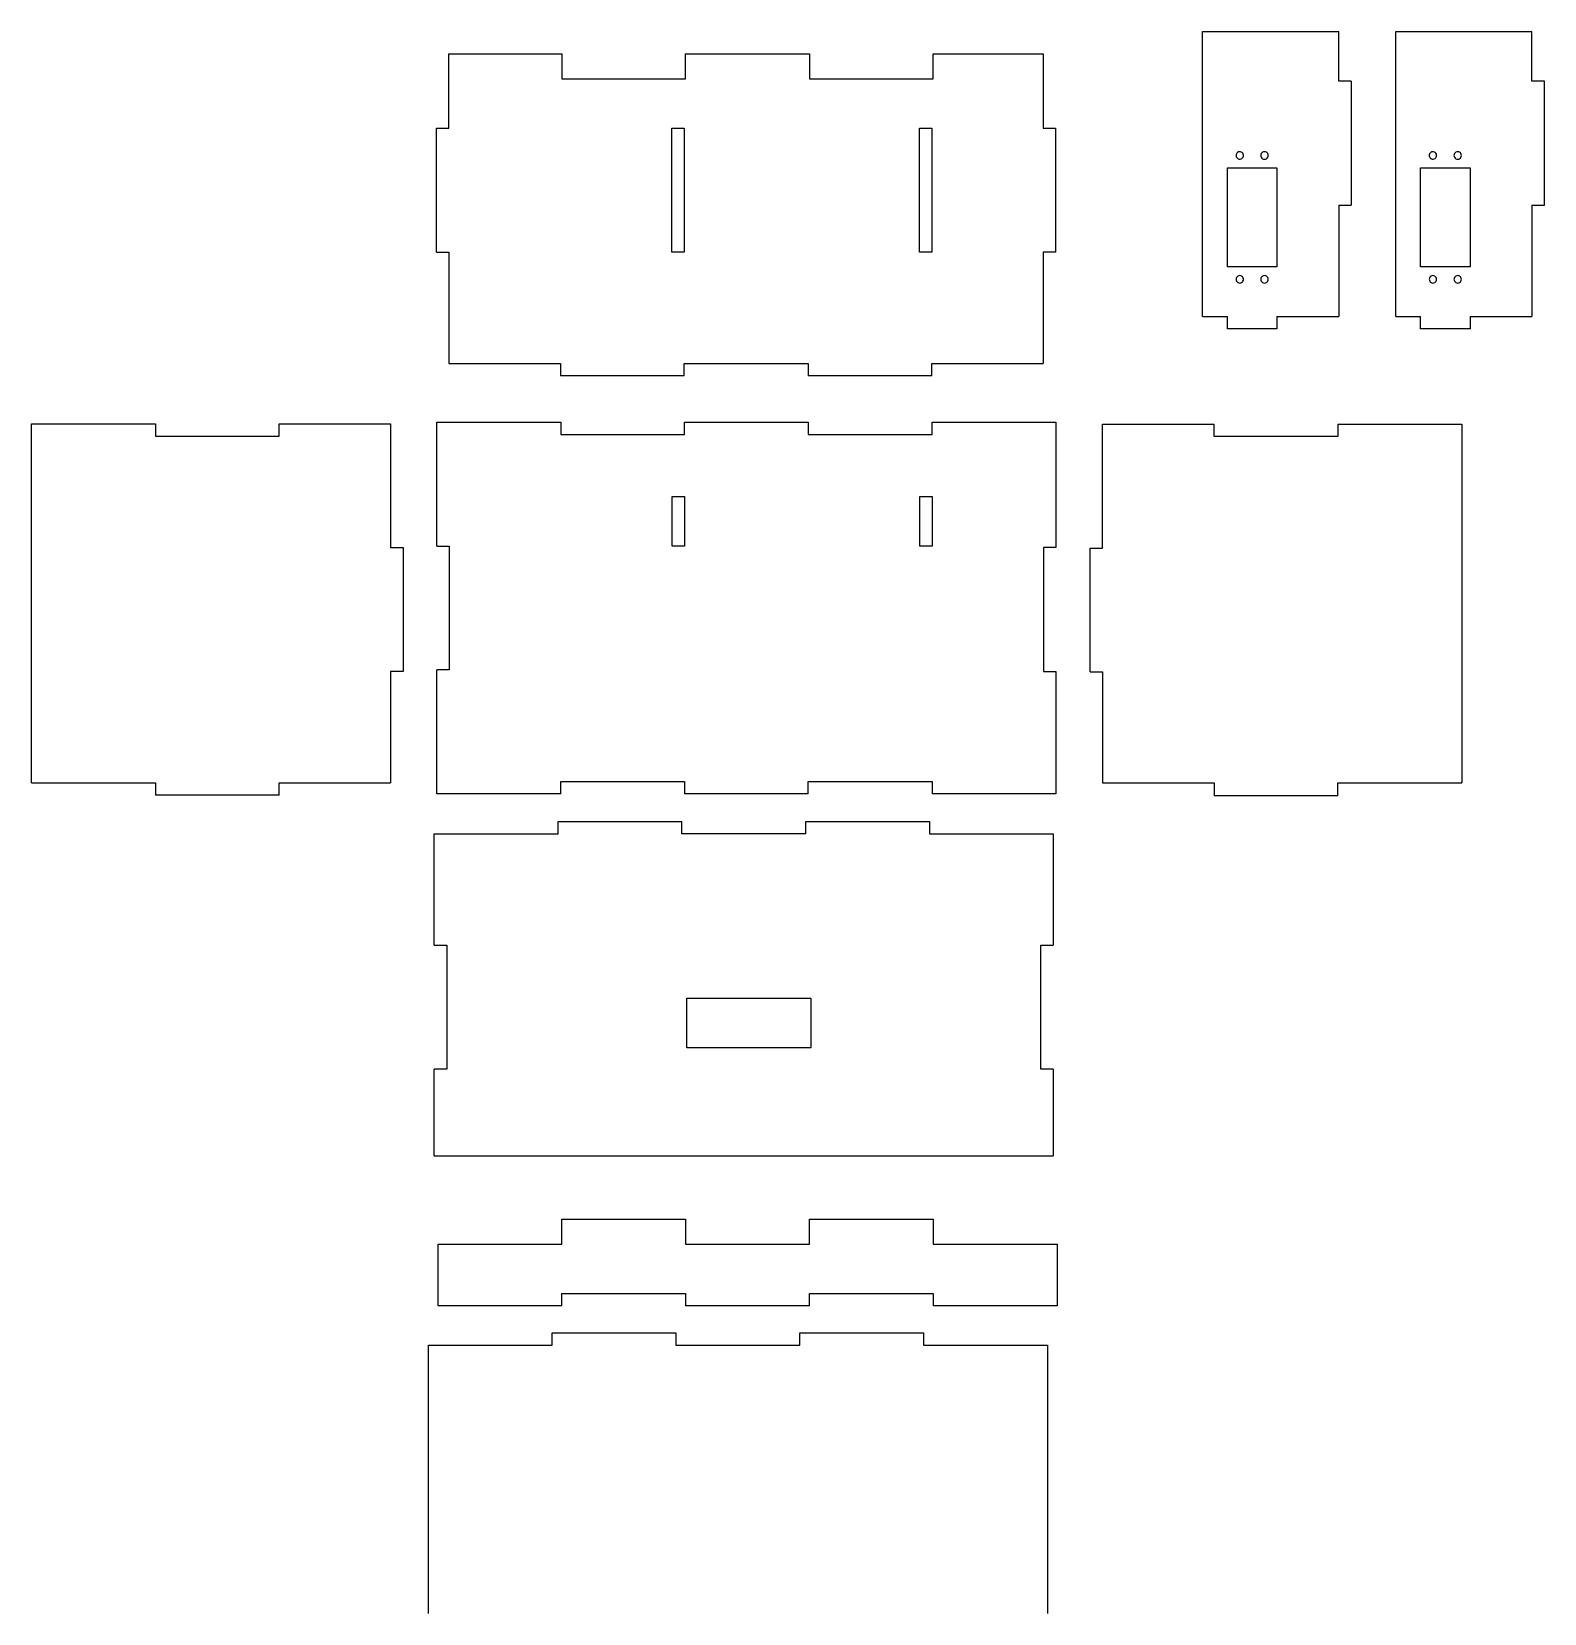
# Model space of a CAD drawing. Extents: x -44.9 to 16.2, y -43.9 to 19.9.
import ezdxf

# ---------------------------------------------------------------- set-up
doc = ezdxf.new("R2010")
doc.units = 0
doc.layers.get('0').update_dxf_attribs({"linetype": 'CONTINUOUS'})

msp = doc.modelspace()

# ---------------------------------------------------------------- linework, layer by layer
for p, q in [((2.406, 8.439), (2.406, 19.939)), ((2.406, 19.939), (7.906, 19.939)), ((7.906, 17.939), (7.906, 19.939)), ((10.209, 8.439), (10.209, 19.939)), ((10.209, 19.939), (15.709, 19.939)), ((15.709, 17.939), (15.709, 19.939)), ((-28.03, 16.038), (-28.03, 19.038)), ((-28.03, 19.038), (-23.473, 19.038)), ((-23.473, 19.038), (-23.473, 18.038)), ((-18.473, 19.038), (-13.473, 19.038)), ((-18.473, 18.038), (-18.473, 19.038)), ((-13.473, 19.038), (-13.473, 18.038)), ((-8.473, 19.038), (-4.03, 19.038)), ((-8.473, 18.038), (-8.473, 19.038)), ((-4.03, 19.038), (-4.03, 16.038)), ((-23.473, 18.038), (-18.473, 18.038)), ((-13.473, 18.038), (-8.473, 18.038)), ((8.406, 17.939), (7.906, 17.939)), ((8.406, 17.939), (8.406, 12.939)), ((16.209, 17.939), (15.709, 17.939)), ((16.209, 12.939), (16.209, 17.939)), ((-28.53, 11.038), (-28.53, 16.038)), ((-28.53, 16.038), (-28.03, 16.038)), ((-19.03, 16.038), (-18.53, 16.038)), ((-19.03, 11.038), (-19.03, 16.038)), ((-18.53, 16.038), (-18.53, 11.038)), ((-9.03, 16.038), (-8.53, 16.038)), ((-9.03, 11.038), (-9.03, 16.038)), ((-8.53, 16.038), (-8.53, 11.038)), ((-4.03, 16.038), (-3.53, 16.038)), ((-3.53, 16.038), (-3.53, 11.038)), ((3.758, 14.965), (3.757, 14.925)), ((3.757, 14.925), (3.765, 14.887)), ((3.77, 15.002), (3.758, 14.965)), ((3.765, 14.887), (3.784, 14.853)), ((3.791, 15.035), (3.77, 15.002)), ((3.784, 14.853), (3.81, 14.824)), ((3.819, 15.062), (3.791, 15.035)), ((3.81, 14.824), (3.843, 14.803)), ((3.854, 15.08), (3.819, 15.062)), ((3.843, 14.803), (3.881, 14.791)), ((3.892, 15.089), (3.854, 15.08)), ((3.881, 14.791), (3.92, 14.79)), ((3.931, 15.087), (3.892, 15.089)), ((3.92, 14.79), (3.958, 14.798)), ((3.969, 15.075), (3.931, 15.087)), ((3.958, 14.798), (3.993, 14.817)), ((4.002, 15.055), (3.969, 15.075)), ((3.993, 14.817), (4.021, 14.843)), ((4.029, 15.026), (4.002, 15.055)), ((4.021, 14.843), (4.042, 14.876)), ((4.047, 14.991), (4.029, 15.026)), ((4.042, 14.876), (4.054, 14.914)), ((4.055, 14.953), (4.047, 14.991)), ((4.054, 14.914), (4.055, 14.953)), ((4.761, 14.978), (4.756, 14.939)), ((4.756, 14.939), (4.761, 14.9)), ((4.776, 15.014), (4.761, 14.978)), ((4.761, 14.9), (4.776, 14.864)), ((4.8, 15.045), (4.776, 15.014)), ((4.776, 14.864), (4.8, 14.833)), ((4.831, 15.069), (4.8, 15.045)), ((4.8, 14.833), (4.831, 14.809)), ((4.867, 15.084), (4.831, 15.069)), ((4.831, 14.809), (4.867, 14.794)), ((4.906, 15.089), (4.867, 15.084)), ((4.867, 14.794), (4.906, 14.789)), ((4.945, 15.084), (4.906, 15.089)), ((4.906, 14.789), (4.945, 14.794)), ((4.981, 15.069), (4.945, 15.084)), ((4.945, 14.794), (4.981, 14.809)), ((5.012, 15.045), (4.981, 15.069)), ((4.981, 14.809), (5.012, 14.833)), ((5.036, 15.014), (5.012, 15.045)), ((5.012, 14.833), (5.036, 14.864)), ((5.051, 14.978), (5.036, 15.014)), ((5.036, 14.864), (5.051, 14.9)), ((5.056, 14.939), (5.051, 14.978)), ((5.051, 14.9), (5.056, 14.939)), ((11.561, 14.965), (11.56, 14.925)), ((11.56, 14.925), (11.568, 14.887)), ((11.573, 15.002), (11.561, 14.965)), ((11.568, 14.887), (11.587, 14.853)), ((11.594, 15.035), (11.573, 15.002)), ((11.587, 14.853), (11.613, 14.824)), ((11.622, 15.062), (11.594, 15.035)), ((11.613, 14.824), (11.646, 14.803)), ((11.657, 15.08), (11.622, 15.062)), ((11.646, 14.803), (11.684, 14.791)), ((11.695, 15.089), (11.657, 15.08)), ((11.684, 14.791), (11.723, 14.79)), ((11.734, 15.087), (11.695, 15.089)), ((11.723, 14.79), (11.761, 14.798)), ((11.772, 15.075), (11.734, 15.087)), ((11.761, 14.798), (11.796, 14.817)), ((11.805, 15.055), (11.772, 15.075)), ((11.796, 14.817), (11.824, 14.843)), ((11.832, 15.026), (11.805, 15.055)), ((11.824, 14.843), (11.845, 14.876)), ((11.85, 14.991), (11.832, 15.026)), ((11.845, 14.876), (11.857, 14.914)), ((11.858, 14.953), (11.85, 14.991)), ((11.857, 14.914), (11.858, 14.953)), ((12.564, 14.978), (12.559, 14.939)), ((12.559, 14.939), (12.564, 14.9)), ((12.579, 15.014), (12.564, 14.978)), ((12.564, 14.9), (12.579, 14.864)), ((12.603, 15.045), (12.579, 15.014)), ((12.579, 14.864), (12.603, 14.833)), ((12.634, 15.069), (12.603, 15.045)), ((12.603, 14.833), (12.634, 14.809)), ((12.67, 15.084), (12.634, 15.069)), ((12.634, 14.809), (12.67, 14.794)), ((12.709, 15.089), (12.67, 15.084)), ((12.67, 14.794), (12.709, 14.789)), ((12.748, 15.084), (12.709, 15.089)), ((12.709, 14.789), (12.748, 14.794)), ((12.784, 15.069), (12.748, 15.084)), ((12.748, 14.794), (12.784, 14.809)), ((12.815, 15.045), (12.784, 15.069)), ((12.784, 14.809), (12.815, 14.833)), ((12.839, 15.014), (12.815, 15.045)), ((12.815, 14.833), (12.839, 14.864)), ((12.854, 14.978), (12.839, 15.014)), ((12.839, 14.864), (12.854, 14.9)), ((12.859, 14.939), (12.854, 14.978)), ((12.854, 14.9), (12.859, 14.939)), ((3.406, 14.439), (5.406, 14.439)), ((3.406, 10.439), (3.406, 14.439)), ((5.406, 14.439), (5.406, 10.439)), ((11.209, 10.439), (11.209, 14.439)), ((11.209, 14.439), (13.209, 14.439)), ((13.209, 14.439), (13.209, 10.439)), ((7.906, 12.939), (8.406, 12.939)), ((7.906, 12.939), (7.906, 8.439)), ((15.709, 12.939), (16.209, 12.939)), ((15.709, 12.939), (15.709, 8.439)), ((-28.53, 11.038), (-28.03, 11.038)), ((-28.03, 11.038), (-28.03, 6.538)), ((-18.53, 11.038), (-19.03, 11.038)), ((-8.53, 11.038), (-9.03, 11.038)), ((-3.53, 11.038), (-4.03, 11.038)), ((-4.03, 11.038), (-4.03, 6.538)), ((5.406, 10.439), (3.406, 10.439)), ((13.209, 10.439), (11.209, 10.439)), ((3.761, 9.978), (3.756, 9.939)), ((3.756, 9.939), (3.761, 9.9)), ((3.776, 10.014), (3.761, 9.978)), ((3.761, 9.9), (3.776, 9.864)), ((3.8, 10.045), (3.776, 10.014)), ((3.776, 9.864), (3.8, 9.833)), ((3.831, 10.069), (3.8, 10.045)), ((3.8, 9.833), (3.831, 9.809)), ((3.867, 10.084), (3.831, 10.069)), ((3.831, 9.809), (3.867, 9.794)), ((3.906, 10.089), (3.867, 10.084)), ((3.867, 9.794), (3.906, 9.789)), ((3.945, 10.084), (3.906, 10.089)), ((3.906, 9.789), (3.945, 9.794)), ((3.981, 10.069), (3.945, 10.084)), ((3.945, 9.794), (3.981, 9.809)), ((4.012, 10.045), (3.981, 10.069)), ((3.981, 9.809), (4.012, 9.833)), ((4.036, 10.014), (4.012, 10.045)), ((4.012, 9.833), (4.036, 9.864)), ((4.051, 9.978), (4.036, 10.014)), ((4.036, 9.864), (4.051, 9.9)), ((4.056, 9.939), (4.051, 9.978)), ((4.051, 9.9), (4.056, 9.939)), ((4.761, 9.978), (4.756, 9.939)), ((4.756, 9.939), (4.761, 9.9)), ((4.776, 10.014), (4.761, 9.978)), ((4.761, 9.9), (4.776, 9.864)), ((4.8, 10.045), (4.776, 10.014)), ((4.776, 9.864), (4.8, 9.833)), ((4.831, 10.069), (4.8, 10.045)), ((4.8, 9.833), (4.831, 9.809)), ((4.867, 10.084), (4.831, 10.069)), ((4.831, 9.809), (4.867, 9.794)), ((4.906, 10.089), (4.867, 10.084)), ((4.867, 9.794), (4.906, 9.789)), ((4.945, 10.084), (4.906, 10.089)), ((4.906, 9.789), (4.945, 9.794)), ((4.981, 10.069), (4.945, 10.084)), ((4.945, 9.794), (4.981, 9.809)), ((5.012, 10.045), (4.981, 10.069)), ((4.981, 9.809), (5.012, 9.833)), ((5.036, 10.014), (5.012, 10.045)), ((5.012, 9.833), (5.036, 9.864)), ((5.051, 9.978), (5.036, 10.014)), ((5.036, 9.864), (5.051, 9.9)), ((5.056, 9.939), (5.051, 9.978)), ((5.051, 9.9), (5.056, 9.939)), ((11.564, 9.978), (11.559, 9.939)), ((11.559, 9.939), (11.564, 9.9)), ((11.579, 10.014), (11.564, 9.978)), ((11.564, 9.9), (11.579, 9.864)), ((11.603, 10.045), (11.579, 10.014)), ((11.579, 9.864), (11.603, 9.833)), ((11.634, 10.069), (11.603, 10.045)), ((11.603, 9.833), (11.634, 9.809)), ((11.67, 10.084), (11.634, 10.069)), ((11.634, 9.809), (11.67, 9.794)), ((11.709, 10.089), (11.67, 10.084)), ((11.67, 9.794), (11.709, 9.789)), ((11.748, 10.084), (11.709, 10.089)), ((11.709, 9.789), (11.748, 9.794)), ((11.784, 10.069), (11.748, 10.084)), ((11.748, 9.794), (11.784, 9.809)), ((11.815, 10.045), (11.784, 10.069)), ((11.784, 9.809), (11.815, 9.833)), ((11.839, 10.014), (11.815, 10.045)), ((11.815, 9.833), (11.839, 9.864)), ((11.854, 9.978), (11.839, 10.014)), ((11.839, 9.864), (11.854, 9.9)), ((11.859, 9.939), (11.854, 9.978)), ((11.854, 9.9), (11.859, 9.939)), ((12.564, 9.978), (12.559, 9.939)), ((12.559, 9.939), (12.564, 9.9)), ((12.579, 10.014), (12.564, 9.978)), ((12.564, 9.9), (12.579, 9.864)), ((12.603, 10.045), (12.579, 10.014)), ((12.579, 9.864), (12.603, 9.833)), ((12.634, 10.069), (12.603, 10.045)), ((12.603, 9.833), (12.634, 9.809)), ((12.67, 10.084), (12.634, 10.069)), ((12.634, 9.809), (12.67, 9.794)), ((12.709, 10.089), (12.67, 10.084)), ((12.67, 9.794), (12.709, 9.789)), ((12.748, 10.084), (12.709, 10.089)), ((12.709, 9.789), (12.748, 9.794)), ((12.784, 10.069), (12.748, 10.084)), ((12.748, 9.794), (12.784, 9.809)), ((12.815, 10.045), (12.784, 10.069)), ((12.784, 9.809), (12.815, 9.833)), ((12.839, 10.014), (12.815, 10.045)), ((12.815, 9.833), (12.839, 9.864)), ((12.854, 9.978), (12.839, 10.014)), ((12.839, 9.864), (12.854, 9.9)), ((12.859, 9.939), (12.854, 9.978)), ((12.854, 9.9), (12.859, 9.939)), ((2.406, 8.439), (3.406, 8.439)), ((3.406, 7.939), (3.406, 8.439)), ((5.406, 8.439), (5.406, 7.939)), ((5.406, 8.439), (7.906, 8.439)), ((10.209, 8.439), (11.209, 8.439)), ((11.209, 7.939), (11.209, 8.439)), ((13.209, 8.439), (13.209, 7.939)), ((13.209, 8.439), (15.709, 8.439)), ((5.406, 7.939), (3.406, 7.939)), ((13.209, 7.939), (11.209, 7.939)), ((-28.03, 6.538), (-23.53, 6.538)), ((-23.53, 6.538), (-23.53, 6.038)), ((-18.53, 6.038), (-18.53, 6.538)), ((-18.53, 6.538), (-13.53, 6.538)), ((-13.53, 6.538), (-13.53, 6.038)), ((-8.53, 6.038), (-8.53, 6.538)), ((-8.53, 6.538), (-4.03, 6.538)), ((-18.53, 6.038), (-23.53, 6.038)), ((-8.53, 6.038), (-13.53, 6.038)), ((-44.886, 4.105), (-39.886, 4.105)), ((-44.886, -10.395), (-44.886, 4.105)), ((-39.886, 4.105), (-39.886, 3.605)), ((-34.886, 4.105), (-30.386, 4.105)), ((-34.886, 3.605), (-34.886, 4.105)), ((-30.386, 4.105), (-30.386, -0.895)), ((-28.518, 4.168), (-23.518, 4.168)), ((-28.518, -0.832), (-28.518, 4.168)), ((-23.518, 4.168), (-23.518, 3.668)), ((-18.518, 4.168), (-13.518, 4.168)), ((-18.518, 3.668), (-18.518, 4.168)), ((-13.518, 4.168), (-13.518, 3.668)), ((-8.518, 4.168), (-3.518, 4.168)), ((-8.518, 3.668), (-8.518, 4.168)), ((-3.518, 4.168), (-3.518, -0.895)), ((-1.631, 4.087), (2.869, 4.087)), ((-1.631, -0.913), (-1.631, 4.087)), ((2.869, 3.587), (2.869, 4.087)), ((7.869, 4.087), (12.869, 4.087)), ((7.869, 4.087), (7.869, 3.587)), ((12.869, 4.087), (12.869, -10.395)), ((-39.886, 3.605), (-34.886, 3.605)), ((-23.518, 3.668), (-18.518, 3.668)), ((-13.518, 3.668), (-8.518, 3.668)), ((7.869, 3.587), (2.869, 3.587)), ((-19.018, 1.168), (-18.518, 1.168)), ((-19.018, -0.832), (-19.018, 1.168)), ((-18.518, 1.168), (-18.518, -0.832)), ((-9.018, 1.168), (-8.518, 1.168)), ((-9.018, -0.832), (-9.018, 1.168)), ((-8.518, 1.168), (-8.518, -0.832)), ((-30.386, -0.895), (-29.886, -0.895)), ((-29.886, -0.895), (-29.886, -5.895)), ((-28.518, -0.832), (-28.018, -0.832)), ((-28.018, -0.832), (-28.018, -5.832)), ((-18.518, -0.832), (-19.018, -0.832)), ((-8.518, -0.832), (-9.018, -0.832)), ((-3.518, -0.895), (-4.018, -0.895)), ((-4.018, -0.895), (-4.018, -5.895)), ((-2.131, -0.913), (-1.631, -0.913)), ((-2.131, -5.913), (-2.131, -0.913)), ((-29.886, -5.895), (-30.386, -5.895)), ((-30.386, -5.895), (-30.386, -10.395)), ((-28.518, -10.832), (-28.518, -5.832)), ((-28.018, -5.832), (-28.518, -5.832)), ((-4.018, -5.895), (-3.518, -5.895)), ((-3.518, -5.895), (-3.518, -10.832)), ((-2.131, -5.913), (-1.631, -5.913)), ((-1.631, -5.913), (-1.631, -10.395)), ((-44.886, -10.395), (-39.886, -10.395)), ((-39.886, -10.395), (-39.886, -10.895)), ((-34.886, -10.895), (-34.886, -10.395)), ((-34.886, -10.395), (-30.386, -10.395)), ((-23.518, -10.832), (-28.518, -10.832)), ((-23.518, -10.832), (-23.518, -10.332)), ((-23.518, -10.332), (-18.518, -10.332)), ((-18.518, -10.332), (-18.518, -10.832)), ((-13.518, -10.832), (-18.518, -10.832)), ((-13.518, -10.832), (-13.518, -10.332)), ((-13.518, -10.332), (-8.518, -10.332)), ((-8.518, -10.332), (-8.518, -10.832)), ((-3.518, -10.832), (-8.518, -10.832)), ((-1.631, -10.395), (2.869, -10.395)), ((2.869, -10.395), (2.869, -10.913)), ((7.869, -10.913), (7.869, -10.395)), ((7.869, -10.395), (12.869, -10.395)), ((-34.886, -10.895), (-39.886, -10.895)), ((7.869, -10.913), (2.869, -10.913)), ((-23.624, -11.948), (-18.624, -11.948)), ((-23.624, -12.448), (-23.624, -11.948)), ((-18.624, -12.448), (-18.624, -11.948)), ((-13.624, -11.948), (-8.624, -11.948)), ((-13.624, -12.448), (-13.624, -11.948)), ((-8.624, -11.948), (-8.624, -12.448)), ((-28.624, -12.448), (-23.624, -12.448)), ((-28.624, -16.948), (-28.624, -12.448)), ((-13.624, -12.448), (-18.624, -12.448)), ((-8.624, -12.448), (-3.624, -12.448)), ((-3.624, -12.448), (-3.624, -16.948)), ((-28.624, -16.948), (-28.124, -16.948)), ((-28.124, -16.948), (-28.124, -21.948)), ((-4.124, -21.948), (-4.124, -16.948)), ((-4.124, -16.948), (-3.624, -16.948)), ((-18.421, -21.092), (-18.421, -19.092)), ((-18.421, -19.092), (-13.421, -19.092)), ((-13.421, -19.092), (-13.421, -21.092)), ((-13.421, -21.092), (-18.421, -21.092)), ((-28.124, -21.948), (-28.624, -21.948)), ((-28.624, -25.448), (-28.624, -21.948)), ((-3.624, -21.948), (-4.124, -21.948)), ((-3.624, -21.948), (-3.624, -25.448)), ((-28.624, -25.448), (-3.624, -25.448)), ((-23.473, -29.012), (-23.473, -28.012)), ((-23.473, -28.012), (-18.473, -28.012)), ((-18.473, -28.012), (-18.473, -29.012)), ((-13.473, -28.012), (-8.473, -28.012)), ((-13.473, -29.012), (-13.473, -28.012)), ((-8.473, -28.012), (-8.473, -29.012)), ((-28.473, -31.512), (-28.473, -29.012)), ((-28.473, -29.012), (-23.473, -29.012)), ((-18.473, -29.012), (-13.473, -29.012)), ((-8.473, -29.012), (-3.473, -29.012)), ((-3.473, -29.012), (-3.473, -31.512)), ((-23.473, -31.512), (-23.473, -31.012)), ((-23.473, -31.012), (-18.473, -31.012)), ((-18.473, -31.012), (-18.473, -31.512)), ((-13.473, -31.512), (-13.473, -31.012)), ((-13.473, -31.012), (-8.473, -31.012)), ((-8.473, -31.012), (-8.473, -31.512)), ((-23.473, -31.512), (-28.473, -31.512)), ((-13.473, -31.512), (-18.473, -31.512)), ((-3.473, -31.512), (-8.473, -31.512)), ((-28.864, -43.924), (-28.864, -33.093)), ((-28.864, -33.093), (-23.864, -33.093)), ((-23.864, -32.593), (-18.864, -32.593)), ((-23.864, -33.093), (-23.864, -32.593)), ((-18.864, -32.593), (-18.864, -33.093)), ((-18.864, -33.093), (-13.864, -33.093)), ((-13.864, -32.593), (-8.864, -32.593)), ((-13.864, -33.093), (-13.864, -32.593)), ((-8.864, -32.593), (-8.864, -33.093)), ((-8.864, -33.093), (-3.864, -33.093)), ((-3.864, -33.093), (-3.864, -43.924))]:
    msp.add_line(p, q)

doc.saveas('drawing.dxf')
